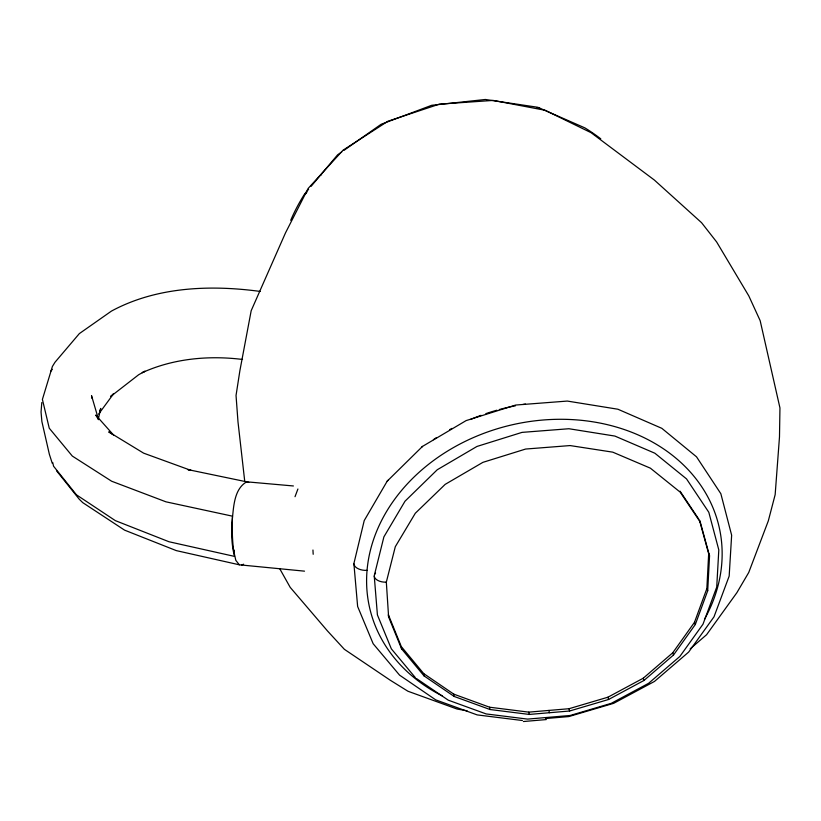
<?xml version="1.0" encoding="UTF-8"?>
<svg xmlns="http://www.w3.org/2000/svg" width="821" height="821" viewBox="0 0 821 821"><rect width="100%" height="100%" fill="white"/><g stroke="black" fill="none" stroke-linecap="round" stroke-linejoin="round"><path stroke-width="1.23" d="M401.325 646.62L423.718 673.6L453.828 694.166L489.603 707.22L528.775 712.135L569.015 708.718L607.94 697.203L643.243 678.218L672.748 652.787L694.484 622.328L706.85 588.616L708.677 553.765L699.441 520.134L700.303 522.187L709.549 555.868L707.702 590.761L695.315 624.504L673.518 655.014L643.962 680.476L608.587 699.482L569.579 711.017L529.268 714.434L490.014 709.518L454.177 696.454L424.016 675.878L401.582 648.867L388.61 616.961L388.374 614.744L401.325 646.62L401.582 648.867M41.799 402.547L41.05 412.039L41.881 421.522L49.352 454.249L52.277 463.331M98.243 419.377L100.737 408.417L99.864 410.746M374.52 574.577L383.9 536.862L405.02 501.2L437.244 469.756L476.97 446.45L522.033 432.38L568.912 428.736L614.888 436.074L654.871 453.223L686.52 478.889L708.81 512.283L718.806 549.916L716.723 587.087L702.981 624.217L679.891 656.42L648.631 683.288L611.276 703.33L570.123 715.491L527.585 719.104L486.155 713.931L448.287 700.18L416.37 678.485M388.61 616.961L386.332 582.12L395.301 546.704L415.303 513.258L445.187 484.359L482.902 462.346L525.635 449.046L570.082 445.567L612.753 452.155L650.376 468.165L680.219 492.179L700.303 522.187M260.308 291.445C210.463 284.702 156.513 286.673 111.42 311.108L79.339 333.613L54.997 362.256L52.39 366.484L42.405 399.417L49.25 428.203L72.31 456.066L111.646 481.229L165.955 501.826L232.435 516.163L232.24 523.716A92.814 25.82 -82.1 0 0 232.528 538.053L232.733 541.419A92.547 25.749 -82.1 0 0 233.667 550.809L235.822 560.363L239.342 564.807L304.519 571.159M295.016 496.705L297.91 489.008M545.606 718.549L568.779 716.579L613.667 703.33L654.45 681.451L688.645 652.09L714.003 616.828L729.171 576.096L731.644 535.2L720.848 493.719L696.516 456.815L661.829 428.326L617.905 409.227L567.311 401.069L515.691 405.04L466.112 420.609L422.497 446.408L387.194 481.168L364.226 520.565L354.231 562.149A10.868 6.116 4.7 0 0 367.049 570.349M98.623 414.092L113.688 393.608L110.578 396.543L138.677 374.725L145.03 371.215L142.207 372.683C173.364 358.49 208.811 355.277 242.534 359.454M50.707 371.277L52.308 369.337M308.593 189.312L304.468 194.218A195.665 176.895 -15.7 0 0 290.696 220.336M311.067 186.377L337.616 154.81L341.762 151.906M305.196 194.32L306.838 192.371M387.194 481.168L388.128 480.254M421.861 447.035L422.497 446.408M690.174 648.826L706.573 634.736L736.848 592.731L748.742 572.483L768.312 520.883L775.157 494.663L779.488 436.895L779.95 407.934L760.164 320.672L748.814 295.929L716.641 241.959L701.575 222.707L654.368 180.056L591.099 132.704L545.113 110.271L493.164 100.419L439.327 104.154L387.933 121.231L343.075 150.171L308.132 188.461L285.492 232.897L251.185 310.697L239.865 370.805L236.038 395.476L237.987 421.83L244.74 481.332M343.835 150.448L381.108 124.289L431.692 105.293L485.365 99.474L537.806 107.274L584.88 127.881A195.665 176.895 -15.7 0 1 600.756 138.821M241.436 565.146L243.642 564.201M523.408 721.526L546.283 719.576M293.405 485.97L246.659 481.824L187.917 469.602L191.129 470.454L143.644 453.161L108.752 431.908L112.898 434.566M522.392 720.52L477.155 714.896L435.746 699.882L399.57 675.149L373.165 643.736L357.638 606.483L353.913 563.894M467.108 710.812L457.01 709.016L407.924 691.231L390.201 680.188L344.368 649.308L327.435 630.897L290.182 587.333L279.828 568.871M239.342 564.807L176.269 550.604L124.566 530.14L82.736 502.626L79.206 499.158L56.464 470.7M248.763 482.44L246.659 481.824C233 489.747 233.657 509.595 231.84 523.675A89.243 39.829 -73.9 0 0 231.809 537.991L232.035 541.357A88.678 39.582 -73.9 0 0 233.862 553.662L234.539 556.402L168.972 541.737L115.351 520.637L76.456 494.827L53.57 466.215L52.718 462.51M320.96 174.616L321.606 174.822M113.893 435.428L95.77 415.067L98.027 418.761M415.293 677.551L391.35 648.857L377.414 614.919L374.263 576.178M680.075 491.184L698.743 519.098M708.677 553.765L709.549 555.868M706.85 588.616L707.702 590.761M694.484 622.328L695.315 624.504M672.748 652.787L673.518 655.014M643.243 678.218L643.962 680.476M98.592 419.685L91.552 395.691L91.788 398.164M607.94 697.203L608.587 699.482M569.015 708.718L569.579 711.017M548.91 710.422L549.434 712.72M528.775 712.135L529.268 714.434M489.603 707.22L490.014 709.518M453.828 694.166L454.177 696.454M423.718 673.6L424.016 675.878M234.211 550.121L234.344 552.636M539.13 108.567A8.785 2.309 -66.4 0 1 539.643 108.074M536.975 108.495A8.898 2.053 -73.8 0 1 537.396 107.818L537.303 107.767A8.785 2.299 -66.5 0 0 536.76 108.393M313.191 554.288A93.112 21.613 -82.3 0 1 312.955 550.019M433.396 439.676A184.674 151.187 -13.3 0 1 436.556 437.562M449.703 429.619A184.674 151.187 -13.3 0 1 451.961 428.388M470.423 419.51A184.674 151.187 -13.3 0 1 481.034 415.334M485.858 413.63A184.674 151.187 -13.3 0 1 496.869 410.213M499.342 409.525A184.674 151.187 -13.3 0 1 515.475 405.79M522.967 404.476A184.674 151.187 -13.3 0 1 525.491 404.086M386.332 582.12A9.903 5.634 5.2 0 1 376.182 579.349A9.903 5.634 5.2 0 1 375.566 573.13M442.119 695.818A179.368 146.169 -13.2 0 1 393.598 500.748A179.368 146.169 -13.2 0 1 630.22 431.692A179.368 146.169 -13.2 0 1 704.49 619.25"/></g></svg>
